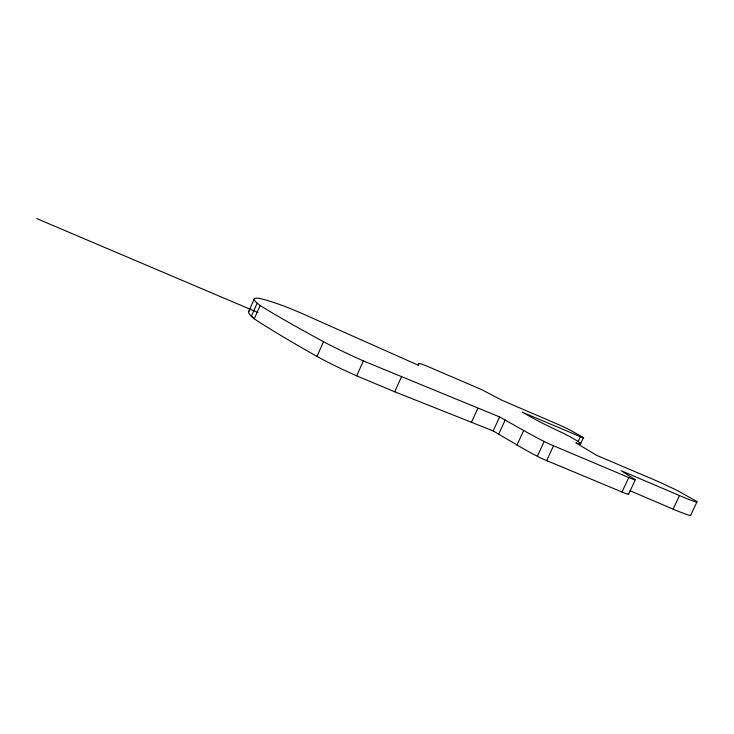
<?xml version="1.0" encoding="UTF-8"?>
<svg xmlns="http://www.w3.org/2000/svg" width="734" height="734" viewBox="0 0 734 734"><rect width="100%" height="100%" fill="white"/><g stroke="black" fill="none" stroke-linecap="round" stroke-linejoin="round"><path stroke-width="1.1" d="M248.78 311.39L254.313 298.83M257.148 303.142L260.12 305.518A543.178 25.011 24.9 0 0 323.529 341.705A55.463 3.367 24.1 0 0 363.367 360.926L499.588 416.93L523.663 430.5A97.576 5.578 24.8 0 0 544.169 441.483A8.487 0.523 24.7 0 0 553.528 445.767L628.763 477.55A14.368 0.835 24.9 0 0 632.469 477.907L621.083 470.659L679.491 495.542A36.471 1.918 25 0 0 697.098 501.606L678.317 491.055A33.461 1.752 25 0 0 647.149 476.816L596.742 455.383L575.896 442.85A61.179 3.11 24.5 0 0 565.042 434.152L562.565 432.886A42.003 1.973 24.6 0 1 537.894 420.839L522.223 412.159L580.365 436.684A10.267 0.459 24.6 0 0 583.668 437.859L583.723 437.84A10.267 0.459 24.6 0 0 583.411 437.547L571.566 430.904A13.414 0.596 24.6 0 0 554.069 422.674L501.909 400.241L481.678 389.644L431.482 368.055A21.405 0.991 24.3 0 0 419.059 363.449L418.27 365.037L415.279 363.899L312.262 318.051A22.02 1.073 24 0 0 300.894 313.005A40.563 2.018 24 0 0 279.379 304.408A168.123 8.836 24.2 0 0 257.111 298.16A284.37 14.992 24.5 0 0 256.047 302.133L257.148 303.142L251.367 316.253L254.258 318.822A542.765 30.452 25.1 0 0 316.978 356.403A55.417 4.101 24.1 0 0 356.678 375.863L394.718 391.791L493.193 430.931L517.011 444.997A97.503 6.79 25 0 0 537.352 456.3A8.478 0.633 24.9 0 0 546.692 460.594L622.019 492.019A14.359 1.009 25.1 0 0 628.249 493.679M260.12 305.518L254.258 318.822L250.312 315.152A284.159 18.249 24.6 0 1 249.817 310.675M316.978 356.403L323.529 341.705M356.678 375.863L363.367 360.926M394.718 391.791L401.36 377.028M418.169 365.422L419.059 363.449M471.356 422.591L477.834 408.379M493.193 430.931L499.588 416.93M498.725 434.124L505.185 420.022M517.011 444.997L523.663 430.5M537.352 456.3L544.169 441.483M553.528 445.767L546.692 460.594L547.38 460.86M578.053 441.694L580.365 436.684M580.19 444.501L583.411 437.547M622.019 492.019L628.763 477.55M628.607 494.166L635.295 479.825M630.029 490.743L673.106 509.139L679.491 495.542M696.621 502.625L690.85 514.873A36.443 2.33 25.1 0 1 673.106 509.139M36.7 218.567L257.836 312.51"/></g></svg>
